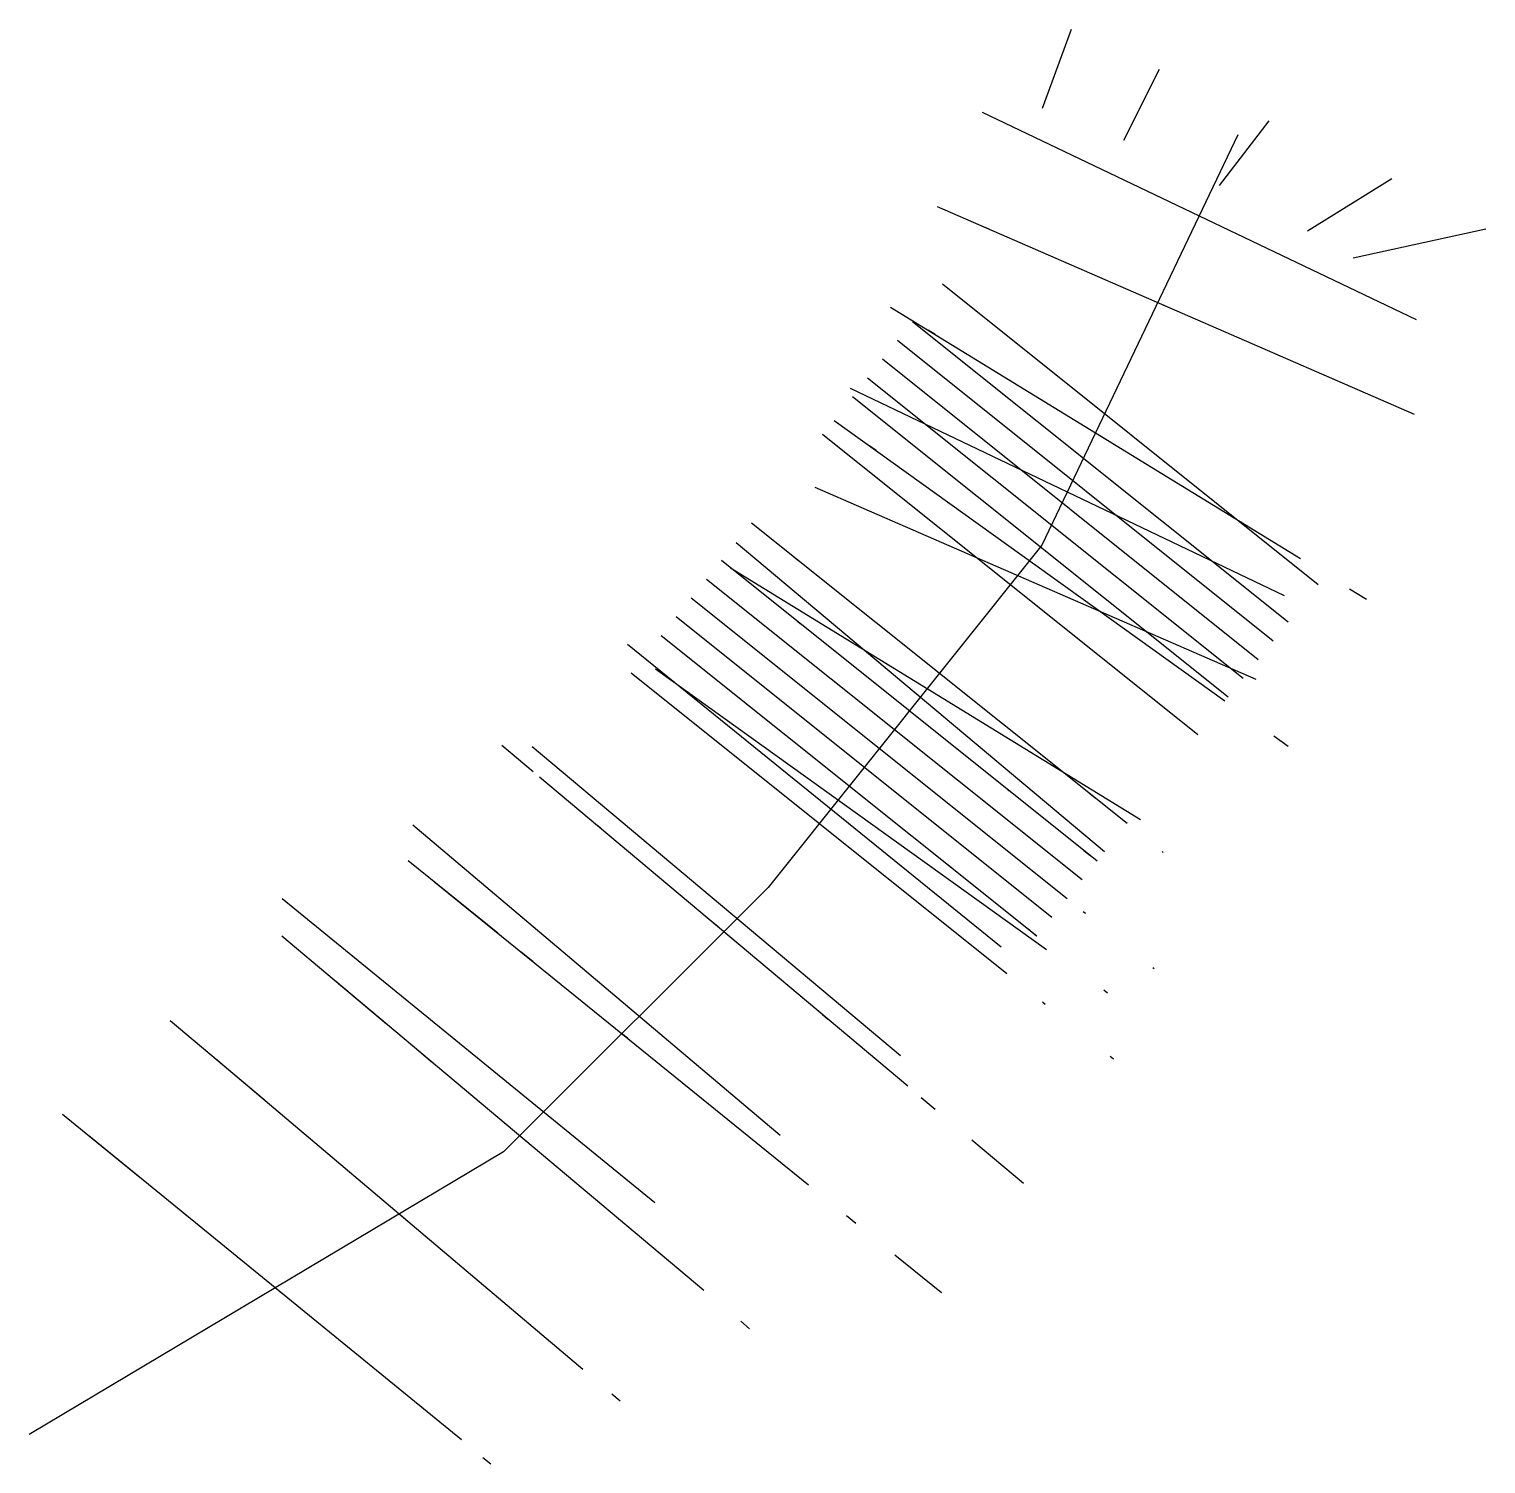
# Model space of a CAD drawing. Extents: x 6899.8 to 6914.9, y -23443.6 to -23428.7.
import ezdxf

# ---------------------------------------------------------------- set-up
doc = ezdxf.new("R2010")
doc.units = 0
for name, color, linetype, lineweight in [('RINGDESIGN_100 04W CUT03 LHP 07W SLOT_SURVEYEXPORT', 7, 'Continuous', 25), ('RINGDESIGN_100 04W CUT03 LHP 07W SLOT_SURVEYEXPORT_S1', 7, 'Continuous', 25), ('RINGDESIGN_100 04W CUT03 LHP 07W SLOT_SURVEYEXPORT_S1N', 7, 'Continuous', 25), ('RINGDESIGN_100 04W CUT03 LHP 07W SLOT_SURVEYEXPORT_S1S', 7, 'Continuous', 25), ('RINGDESIGN_100 04W CUT03 LHP 07W SLOT_SURVEYEXPORT_S2', 7, 'Continuous', 25), ('RINGDESIGN_100 04W CUT03 LHP 07W SLOT_SURVEYEXPORT_S2N', 7, 'Continuous', 25), ('RINGDESIGN_100 04W CUT03 LHP 07W SLOT_SURVEYEXPORT_S2S', 7, 'Continuous', 25), ('RINGDESIGN_100 04W CUT03 LHP 07W SLOT_SURVEYEXPORT_S3', 7, 'Continuous', 25), ('RINGDESIGN_100 04W CUT03 LHP 07W SLOT_SURVEYEXPORT_S3N', 7, 'Continuous', 25), ('RINGDESIGN_100 04W CUT03 LHP 07W SLOT_SURVEYEXPORT_S3S', 7, 'Continuous', 25), ('RINGDESIGN_100 04W CUT03 LHP 07W SLOT_SURVEYEXPORT_S4', 7, 'Continuous', 25), ('RINGDESIGN_100 04W CUT03 LHP 07W SLOT_SURVEYEXPORT_S4N', 7, 'Continuous', 25), ('RINGDESIGN_100 04W CUT03 LHP 07W SLOT_SURVEYEXPORT_S4S', 7, 'Continuous', 25), ('RINGDESIGN_100 04W CUT03 LHP 07W SLOT_SURVEYEXPORT_S5', 7, 'Continuous', 25), ('RINGDESIGN_100 04W CUT03 LHP 07W SLOT_SURVEYEXPORT_S5S', 7, 'Continuous', 25), ('RINGDESIGN_100 04W CUT03 LHP 07W SLOT_SURVEYEXPORT_S6', 7, 'Continuous', 25), ('RINGDESIGN_100 04W CUT03 LHP 07W SLOT_SURVEYEXPORT_S7', 7, 'Continuous', 25)]:
    doc.layers.add(name, color=color, linetype=linetype, lineweight=lineweight)

msp = doc.modelspace()

# ---------------------------------------------------------------- linework, layer by layer
at = {"layer": 'RINGDESIGN_100 04W CUT03 LHP 07W SLOT_SURVEYEXPORT', "color": 7, "elevation": -1049.928}
for points in [[(6909.703, -23429.541), (6914.215, -23431.697)], [(6912.361, -23429.777), (6910.323, -23434.044), (6907.478, -23437.599), (6904.729, -23440.349), (6899.798, -23443.288)], [(6909.236, -23430.523), (6913.82, -23432.519)], [(6908.751, -23431.567), (6913.012, -23434.182)], [(6908.164, -23432.746), (6912.226, -23435.661)], [(6911.21, -23436.936), (6907.306, -23433.813)], [(6910.898, -23437.327), (6906.994, -23434.203)], [(6910.742, -23437.522), (6906.837, -23434.398)], [(6910.586, -23437.717), (6906.681, -23434.594)], [(6910.429, -23437.912), (6906.525, -23434.789)], [(6910.273, -23438.108), (6906.369, -23434.984)], [(6909.961, -23438.498), (6906.057, -23435.374)], [(6908.933, -23439.666), (6905.103, -23436.453)], [(6907.9, -23440.693), (6904.014, -23437.547)], [(6906.812, -23441.788), (6902.982, -23438.574)], [(6905.554, -23442.609), (6901.735, -23439.382)], [(6904.293, -23443.343), (6900.418, -23440.183)]]:
    msp.add_lwpolyline(points, dxfattribs=at)
at = {"layer": 'RINGDESIGN_100 04W CUT03 LHP 07W SLOT_SURVEYEXPORT', "color": 1, "true_color": 0xff0000, "elevation": -1049.928}
for points in [[(6913.197, -23434.453), (6909.292, -23431.33)], [(6912.884, -23434.843), (6908.98, -23431.72)], [(6912.728, -23435.039), (6908.824, -23431.915)], [(6912.572, -23435.234), (6908.668, -23432.11)], [(6908.332, -23432.41), (6912.844, -23434.566)], [(6912.416, -23435.429), (6908.512, -23432.306)], [(6912.26, -23435.624), (6908.355, -23432.501)], [(6911.947, -23436.015), (6908.043, -23432.891)], [(6907.966, -23433.438), (6912.55, -23435.435)], [(6910.977, -23437.23), (6907.147, -23434.017)], [(6907.087, -23434.277), (6911.349, -23436.893)], [(6909.901, -23438.222), (6906.016, -23435.076)], [(6906.31, -23435.329), (6910.373, -23438.244)], [(6908.856, -23439.352), (6905.026, -23436.138)], [(6907.606, -23440.18), (6903.787, -23436.953)], [(6906.303, -23440.879), (6902.428, -23437.719)]]:
    msp.add_lwpolyline(points, dxfattribs=at)
at = {"layer": 'RINGDESIGN_100 04W CUT03 LHP 07W SLOT_SURVEYEXPORT_S1', "color": 7}
for points in [[(6906.349, -23435.609, -1045.527), (6906.337, -23435.599, -1036.527)], [(6907.215, -23436.301, -1045.412), (6907.215, -23436.301, -1035.912)], [(6907.801, -23436.77, -1045.486), (6907.801, -23436.77, -1035.986)], [(6908.191, -23437.082, -1045.439), (6908.191, -23437.082, -1035.939)], [(6908.777, -23437.551, -1045.463), (6908.777, -23437.551, -1035.963)], [(6909.631, -23438.234, -1045.765), (6909.541, -23438.162, -1036.766)], [(6910.36, -23438.817, -1045.981), (6910.33, -23438.794, -1036.981)], [(6911.069, -23439.384, -1046.244), (6911.036, -23439.358, -1037.244)]]:
    msp.add_polyline3d(points, dxfattribs=at)
at = {"layer": 'RINGDESIGN_100 04W CUT03 LHP 07W SLOT_SURVEYEXPORT_S1N', "color": 7}
for points in [[(6908.601, -23433.059, -1045.86), (6908.538, -23433.014, -1036.295)], [(6909.346, -23433.594, -1046.013), (6909.361, -23433.605, -1035.72)], [(6910.247, -23434.241, -1045.916), (6910.4, -23434.35, -1035.682)], [(6911.648, -23435.246, -1045.923), (6911.641, -23435.241, -1035.795)], [(6912.735, -23436.025, -1045.986), (6912.884, -23436.133, -1036.259)]]:
    msp.add_polyline3d(points, dxfattribs=at)
at = {"layer": 'RINGDESIGN_100 04W CUT03 LHP 07W SLOT_SURVEYEXPORT_S1S', "color": 7}
for points in [[(6905.038, -23436.398, -1045.664), (6904.712, -23436.124, -1037.191)], [(6905.736, -23436.984, -1045.692), (6905.708, -23436.961, -1036.462)], [(6906.96, -23438.011, -1045.74), (6906.905, -23437.964, -1036.462)], [(6908.044, -23438.921, -1045.925), (6908.101, -23438.968, -1036.671)], [(6909.071, -23439.783, -1046.333), (6909.217, -23439.905, -1037.035)], [(6909.598, -23440.225, -1046.499), (6910.134, -23440.674, -1037.659)]]:
    msp.add_polyline3d(points, dxfattribs=at)
at = {"layer": 'RINGDESIGN_100 04W CUT03 LHP 07W SLOT_SURVEYEXPORT_S2', "color": 7}
for points in [[(6907.335, -23435.757, -1045.468), (6907.256, -23435.694, -1036.469)], [(6907.918, -23436.223, -1045.517), (6907.918, -23436.223, -1036.017)], [(6908.308, -23436.535, -1045.716), (6908.308, -23436.535, -1036.216)], [(6908.699, -23436.848, -1045.733), (6908.699, -23436.848, -1036.233)], [(6909.428, -23437.431, -1045.492), (6909.346, -23437.366, -1036.493)], [(6910.27, -23438.105, -1045.855), (6910.178, -23438.031, -1036.856)], [(6910.97, -23438.665, -1046.014), (6911.008, -23438.695, -1037.014)]]:
    msp.add_polyline3d(points, dxfattribs=at)
at = {"layer": 'RINGDESIGN_100 04W CUT03 LHP 07W SLOT_SURVEYEXPORT_S2N', "color": 7}
for points in [[(6909.216, -23431.853, -1046.654), (6909.144, -23431.808, -1036.176)], [(6909.991, -23432.328, -1045.923), (6910.006, -23432.337, -1035.771)], [(6910.933, -23432.906, -1045.861), (6911.095, -23433.006, -1035.524)], [(6912.406, -23433.81, -1046.042), (6912.398, -23433.805, -1035.591)], [(6913.522, -23434.495, -1047.195), (6913.7, -23434.604, -1036.154)]]:
    msp.add_polyline3d(points, dxfattribs=at)
at = {"layer": 'RINGDESIGN_100 04W CUT03 LHP 07W SLOT_SURVEYEXPORT_S2S', "color": 7}
for points in [[(6904.669, -23438.077, -1046.209), (6903.739, -23437.324, -1037.868)], [(6905.032, -23438.371, -1045.614), (6904.912, -23438.274, -1036.775)], [(6906.02, -23439.171, -1045.803), (6905.964, -23439.125, -1036.827)], [(6907.177, -23440.108, -1046.106), (6907.177, -23440.108, -1037.139)], [(6908.293, -23441.011, -1046.378), (6908.39, -23441.09, -1037.295)], [(6908.796, -23441.419, -1046.547), (6909.28, -23441.811, -1038.336)]]:
    msp.add_polyline3d(points, dxfattribs=at)
at = {"layer": 'RINGDESIGN_100 04W CUT03 LHP 07W SLOT_SURVEYEXPORT_S3', "color": 7}
for points in [[(6907.683, -23435.716, -1045.515), (6907.683, -23435.716, -1035.515)], [(6908.269, -23436.184, -1045.627), (6908.269, -23436.184, -1035.627)], [(6908.66, -23436.496, -1045.826), (6908.66, -23436.496, -1035.826)], [(6909.245, -23436.965, -1045.339), (6909.245, -23436.965, -1035.839)]]:
    msp.add_polyline3d(points, dxfattribs=at)
at = {"layer": 'RINGDESIGN_100 04W CUT03 LHP 07W SLOT_SURVEYEXPORT_S3N', "color": 7}
for points in [[(6909.778, -23430.759, -1046.571), (6909.7, -23430.725, -1036.071)], [(6910.57, -23431.104, -1045.731), (6910.586, -23431.111, -1035.865)], [(6911.583, -23431.545, -1045.765), (6911.75, -23431.618, -1035.896)], [(6912.667, -23432.017, -1046.099), (6912.809, -23432.079, -1036.046)], [(6913.278, -23432.283, -1046.491), (6914.193, -23432.682, -1036.514)]]:
    msp.add_polyline3d(points, dxfattribs=at)
at = {"layer": 'RINGDESIGN_100 04W CUT03 LHP 07W SLOT_SURVEYEXPORT_S3S', "color": 7}
for points in [[(6903.514, -23439.02, -1046.452), (6902.424, -23438.106, -1038.015)], [(6903.992, -23439.422, -1045.821), (6903.877, -23439.325, -1037.222)], [(6904.962, -23440.236, -1046.078), (6904.908, -23440.19, -1037.244)], [(6906.099, -23441.19, -1046.148), (6906.099, -23441.19, -1037.338)], [(6907.196, -23442.11, -1046.281), (6907.287, -23442.187, -1037.65)]]:
    msp.add_polyline3d(points, dxfattribs=at)
at = {"layer": 'RINGDESIGN_100 04W CUT03 LHP 07W SLOT_SURVEYEXPORT_S4', "color": 7}
for points in [[(6907.592, -23435.323, -1045.533), (6907.604, -23435.332, -1036.533)], [(6908.23, -23435.833, -1045.562), (6908.23, -23435.833, -1035.562)], [(6908.62, -23436.145, -1045.737), (6908.62, -23436.145, -1035.737)], [(6909.011, -23436.457, -1045.936), (6909.011, -23436.457, -1035.936)], [(6909.498, -23436.847, -1045.321), (6909.498, -23436.847, -1036.321)], [(6910.18, -23437.392, -1045.718), (6910.167, -23437.382, -1036.718)], [(6910.779, -23437.872, -1045.858), (6910.755, -23437.852, -1036.858)], [(6911.479, -23438.432, -1045.844), (6911.492, -23438.442, -1036.844)]]:
    msp.add_polyline3d(points, dxfattribs=at)
at = {"layer": 'RINGDESIGN_100 04W CUT03 LHP 07W SLOT_SURVEYEXPORT_S4N', "color": 7}
for points in [[(6910.331, -23429.5, -1046.411), (6910.634, -23428.679, -1036.45)], [(6911.175, -23429.834, -1045.699), (6911.548, -23429.094, -1036.235)], [(6912.171, -23430.304, -1045.638), (6912.686, -23429.632, -1036.176)], [(6913.085, -23430.776, -1046.006), (6913.963, -23430.232, -1036.059)], [(6913.559, -23431.057, -1046.561), (6914.939, -23430.756, -1036.661)]]:
    msp.add_polyline3d(points, dxfattribs=at)
at = {"layer": 'RINGDESIGN_100 04W CUT03 LHP 07W SLOT_SURVEYEXPORT_S4S', "color": 7}
for points in [[(6902.24, -23439.808, -1045.846), (6901.265, -23438.985, -1038.076)], [(6902.743, -23440.234, -1045.716), (6902.634, -23440.142, -1037.561)], [(6903.708, -23441.049, -1045.676), (6903.659, -23441.008, -1037.687)], [(6904.843, -23442.008, -1045.888), (6904.843, -23442.008, -1037.842)], [(6905.855, -23442.864, -1046.095), (6905.941, -23442.936, -1037.981)]]:
    msp.add_polyline3d(points, dxfattribs=at)
at = {"layer": 'RINGDESIGN_100 04W CUT03 LHP 07W SLOT_SURVEYEXPORT_S5', "color": 7}
for points in [[(6907.996, -23435.325, -1045.573), (6907.996, -23435.325, -1035.573)], [(6908.581, -23435.794, -1045.648), (6908.581, -23435.794, -1035.648)], [(6908.972, -23436.106, -1045.847), (6908.972, -23436.106, -1035.847)], [(6909.558, -23436.575, -1045.398), (6909.558, -23436.575, -1035.898)]]:
    msp.add_polyline3d(points, dxfattribs=at)
at = {"layer": 'RINGDESIGN_100 04W CUT03 LHP 07W SLOT_SURVEYEXPORT_S5S', "color": 7}
for points in [[(6900.953, -23440.62, -1045.826), (6900.144, -23439.959, -1037.972)], [(6901.442, -23441.018, -1045.671), (6901.337, -23440.932, -1037.9)], [(6902.42, -23441.816, -1045.588), (6902.373, -23441.777, -1038.023)], [(6903.572, -23442.755, -1045.612), (6903.572, -23442.755, -1038.135)], [(6904.515, -23443.524, -1045.97), (6904.598, -23443.592, -1038.288)]]:
    msp.add_polyline3d(points, dxfattribs=at)
at = {"layer": 'RINGDESIGN_100 04W CUT03 LHP 07W SLOT_SURVEYEXPORT_S6', "color": 7}
for points in [[(6907.817, -23434.862, -1045.587), (6907.786, -23434.837, -1036.087)], [(6908.542, -23435.442, -1045.62), (6908.542, -23435.442, -1035.62)], [(6908.933, -23435.755, -1045.758), (6908.933, -23435.755, -1035.758)], [(6909.323, -23436.067, -1045.913), (6909.323, -23436.067, -1035.913)], [(6909.97, -23436.584, -1045.423), (6909.982, -23436.594, -1035.923)], [(6910.824, -23437.268, -1045.769), (6910.762, -23437.218, -1036.269)]]:
    msp.add_polyline3d(points, dxfattribs=at)
at = {"layer": 'RINGDESIGN_100 04W CUT03 LHP 07W SLOT_SURVEYEXPORT_S7', "color": 7}
for points in [[(6907.799, -23434.207, -1045.63), (6907.747, -23434.166, -1036.63)], [(6908.464, -23434.739, -1045.66), (6908.464, -23434.739, -1035.66)], [(6909.05, -23435.208, -1045.687), (6909.05, -23435.208, -1035.687)], [(6909.44, -23435.52, -1045.844), (6909.44, -23435.52, -1035.844)], [(6910.026, -23435.989, -1045.534), (6910.026, -23435.989, -1035.534)], [(6910.879, -23436.671, -1045.681), (6910.823, -23436.626, -1036.682)], [(6911.574, -23437.227, -1045.819), (6911.585, -23437.236, -1036.819)]]:
    msp.add_polyline3d(points, dxfattribs=at)

doc.saveas('drawing.dxf')
